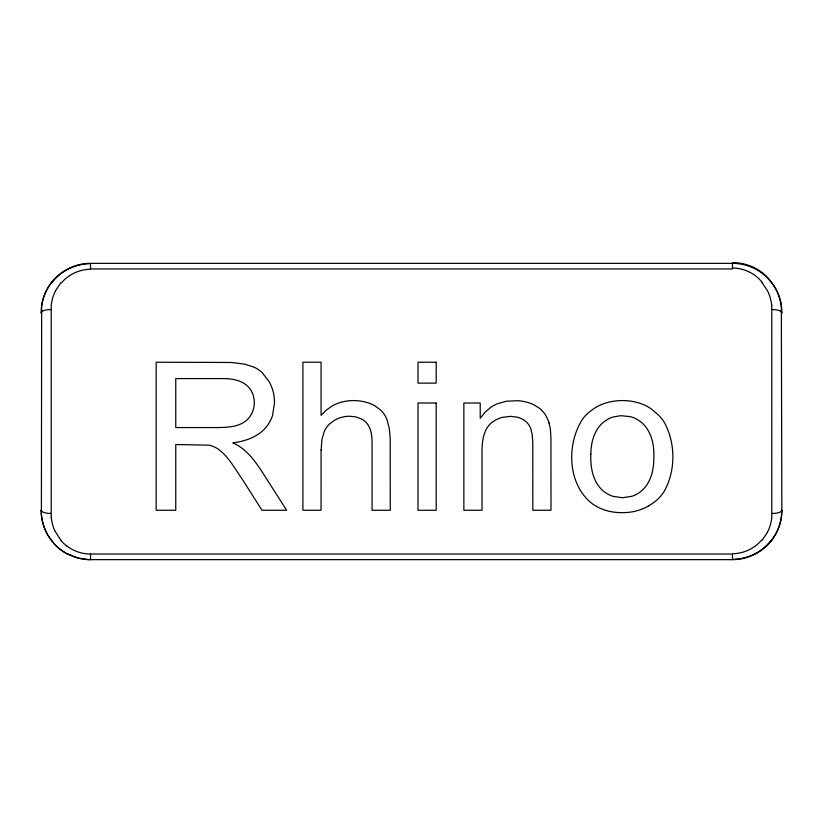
<?xml version="1.0" encoding="UTF-8"?>
<svg xmlns="http://www.w3.org/2000/svg" width="823" height="823" viewBox="0 0 823 823"><rect width="100%" height="100%" fill="white"/><g stroke="black" fill="none" stroke-linecap="round" stroke-linejoin="round"><path stroke-width="1.23" d="M41.387 515.054L41.664 305.559A53.618 51.345 11.7 0 1 50.748 283.698M51.211 517.42L51.211 305.58A46.942 44.02 15.5 0 1 55.635 290.632M771.789 305.58L771.789 517.42A46.942 44.02 15.5 0 1 767.365 532.368M781.336 305.559L781.85 510.26L781.336 517.441A53.618 51.345 11.7 0 1 772.252 539.302M55.583 290.601L61.046 282.505M767.417 532.399L761.954 540.495M50.645 283.626L52.106 281.713M770.894 541.287L772.355 539.374M648.298 506.124L653.884 502.503A43.454 43.454 0 0 0 663.852 491.959C675.704 471.445 675.765 443.834 664.696 423.022A45.265 45.265 0 0 0 658.554 415.08L651.024 408.743A45.172 45.172 0 0 0 642.496 404.216C630.295 399.525 616.386 399.402 604.02 403.568A47.281 47.281 0 0 0 594.072 408.455L588.671 412.508A42.014 42.014 0 0 0 583.044 418.434C566.45 443.247 567.109 483.41 591.511 503.151A44.565 44.565 0 0 0 599.802 508.11C608.969 512.287 619.328 513.377 629.286 512.276A52.209 52.209 0 0 0 648.308 506.135M41.531 312.74L41.15 312.74A49.38 49.38 0 0 1 90.53 263.36L732.47 263.36A49.38 49.38 0 0 1 781.85 312.74L781.469 312.74M781.469 510.26L781.85 510.26A49.38 49.38 0 0 1 732.47 559.64L90.53 559.64A49.38 49.38 0 0 1 41.15 510.26L41.531 510.26M66.694 545.834C73.463 551.05 81.95 554.105 90.53 554.044L732.47 554.044L732.47 559.64M66.838 553.56L78.206 558.087L88.02 559.589L90.53 559.64L90.53 554.044M53.66 543.129L48.001 535.361A53.917 51.664 -23.1 0 1 41.479 515.044M769.33 279.871L772.355 283.626M761.954 282.505L767.417 290.601A46.942 43.989 -22.7 0 1 771.696 305.59M61.036 540.505L54.73 530.64M549.034 422.888L550.34 428.804L550.947 438.484L551.009 510.26L532.831 510.26L532.8 442.332L532.162 434.307L530.712 428.413A17.057 17.057 0 0 0 526.247 421.89L524.488 420.481A21.696 21.696 0 0 0 517.317 417.179L510.517 416.345L502.246 417.384A28.527 28.527 0 0 0 494.88 420.491C483.759 426.407 481.969 440.356 482.031 451.693L482.031 510.26L463.863 510.26L463.863 403.013L480.221 403.013L480.221 418.269L485.014 412.261L490.559 407.498A35.945 35.945 0 0 1 496.835 403.98L506.351 401.213L517.934 400.719A43.454 43.454 0 0 1 534.168 404.926L540.022 408.681L544.342 413.218A33.527 33.527 0 0 1 549.003 422.899M732.47 263.36L732.47 268.956L90.53 268.956L90.53 263.36M770.503 541.02A48.331 45.142 0.1 0 1 732.46 559.362M732.48 262.578A48.228 46.047 -8.1 0 1 769.536 279.717M52.497 281.98A48.331 45.142 0.1 0 1 90.54 263.638M41.15 312.74A9.876 3.22 0 0 1 51.026 309.52M51.026 513.48A9.876 3.22 0 0 1 41.15 510.26M781.85 510.26A9.876 3.22 0 0 1 771.974 513.48M771.974 309.52A9.876 3.22 0 0 1 781.85 312.74M732.501 268.01A37.899 35.307 -8.3 0 1 762.129 282.392M772.437 283.575A53.618 51.417 -21 0 1 781.264 305.57M61.499 282.814A37.899 34.185 0.1 0 1 90.54 269.193M761.501 540.186A37.899 34.185 0.1 0 1 732.46 553.807M54.709 530.64A47.343 44.329 -23.6 0 1 51.314 517.41M66.632 545.896A41.747 38.846 -7.4 0 1 60.974 540.546M66.735 553.735A50.656 48.31 -7.2 0 1 53.546 543.231M321.083 450.037L321.073 510.26L302.895 510.26L302.895 362.223L321.073 362.223L321.073 415.337L326.073 410.327L331.556 406.356A38.743 38.743 0 0 1 339.58 402.663C349.58 399.587 360.711 399.885 370.484 403.692A35.842 35.842 0 0 1 374.959 405.893L380.617 410.08A26.398 26.398 0 0 1 386.913 419.329L389.3 428.413L390.184 438.474L390.246 510.26L372.068 510.26L372.068 442.301C372.017 435.377 371.06 427.754 366.163 422.456A18.332 18.332 0 0 0 361.986 419.185L355.721 416.85L349.446 416.243A29.71 29.71 0 0 0 335.136 419.925L329.488 423.999A23.023 23.023 0 0 0 324.488 430.913L322.03 439.112L321.083 450.037M590.832 454.101C590.173 468.657 593.548 485.827 607.179 493.738A27.509 27.509 0 0 0 612.826 496.3L622.404 497.74L631.91 496.29A27.344 27.344 0 0 0 637.537 493.718C648.863 487.144 653.349 473.564 653.771 461.137A90.149 90.149 0 0 0 653.874 453.586C653.812 440.665 649.234 426.468 637.475 419.648A27.519 27.519 0 0 0 630.367 416.644L620.717 415.677L612.826 417.076A27.581 27.581 0 0 0 607.179 419.627C595.173 426.499 590.893 441.066 590.832 454.101M274.522 402.612L272.567 415.45A35.636 35.636 0 0 1 268.782 423.464C261.22 435.82 246.54 441.159 232.816 442.908C245.182 448.103 253.659 459.131 260.891 469.964L286.641 510.26L261.992 510.26L242.404 479.459C235.069 468.935 228.804 456.971 218.321 449.163A29.669 29.669 0 0 0 209.402 445.181L175.762 444.523L175.762 510.26L156.164 510.26L156.164 362.223L231.109 362.47L244.534 364.105L254.41 367.305A31.665 31.665 0 0 1 262.177 372.634L269.1 381.563A41.634 41.634 0 0 1 274.141 396.635L274.522 402.612M251.303 414.35L250.387 415.893A21.151 21.151 0 0 1 244.801 421.715C236.973 427.075 227.025 427.394 217.869 427.559L175.762 427.559L175.762 378.58L222.611 378.58C232.847 378.477 244.801 380.627 250.717 389.937A21.1 21.1 0 0 1 253.247 395.266L254.204 400.05A27.2 27.2 0 0 1 254.307 403.507A24.186 24.186 0 0 1 251.324 414.36M436.19 362.223L418.012 362.223L418.012 383.127L436.19 383.127L436.19 362.223M436.19 403.013L418.012 403.013L418.012 510.26L436.19 510.26L436.19 403.013"/></g></svg>
